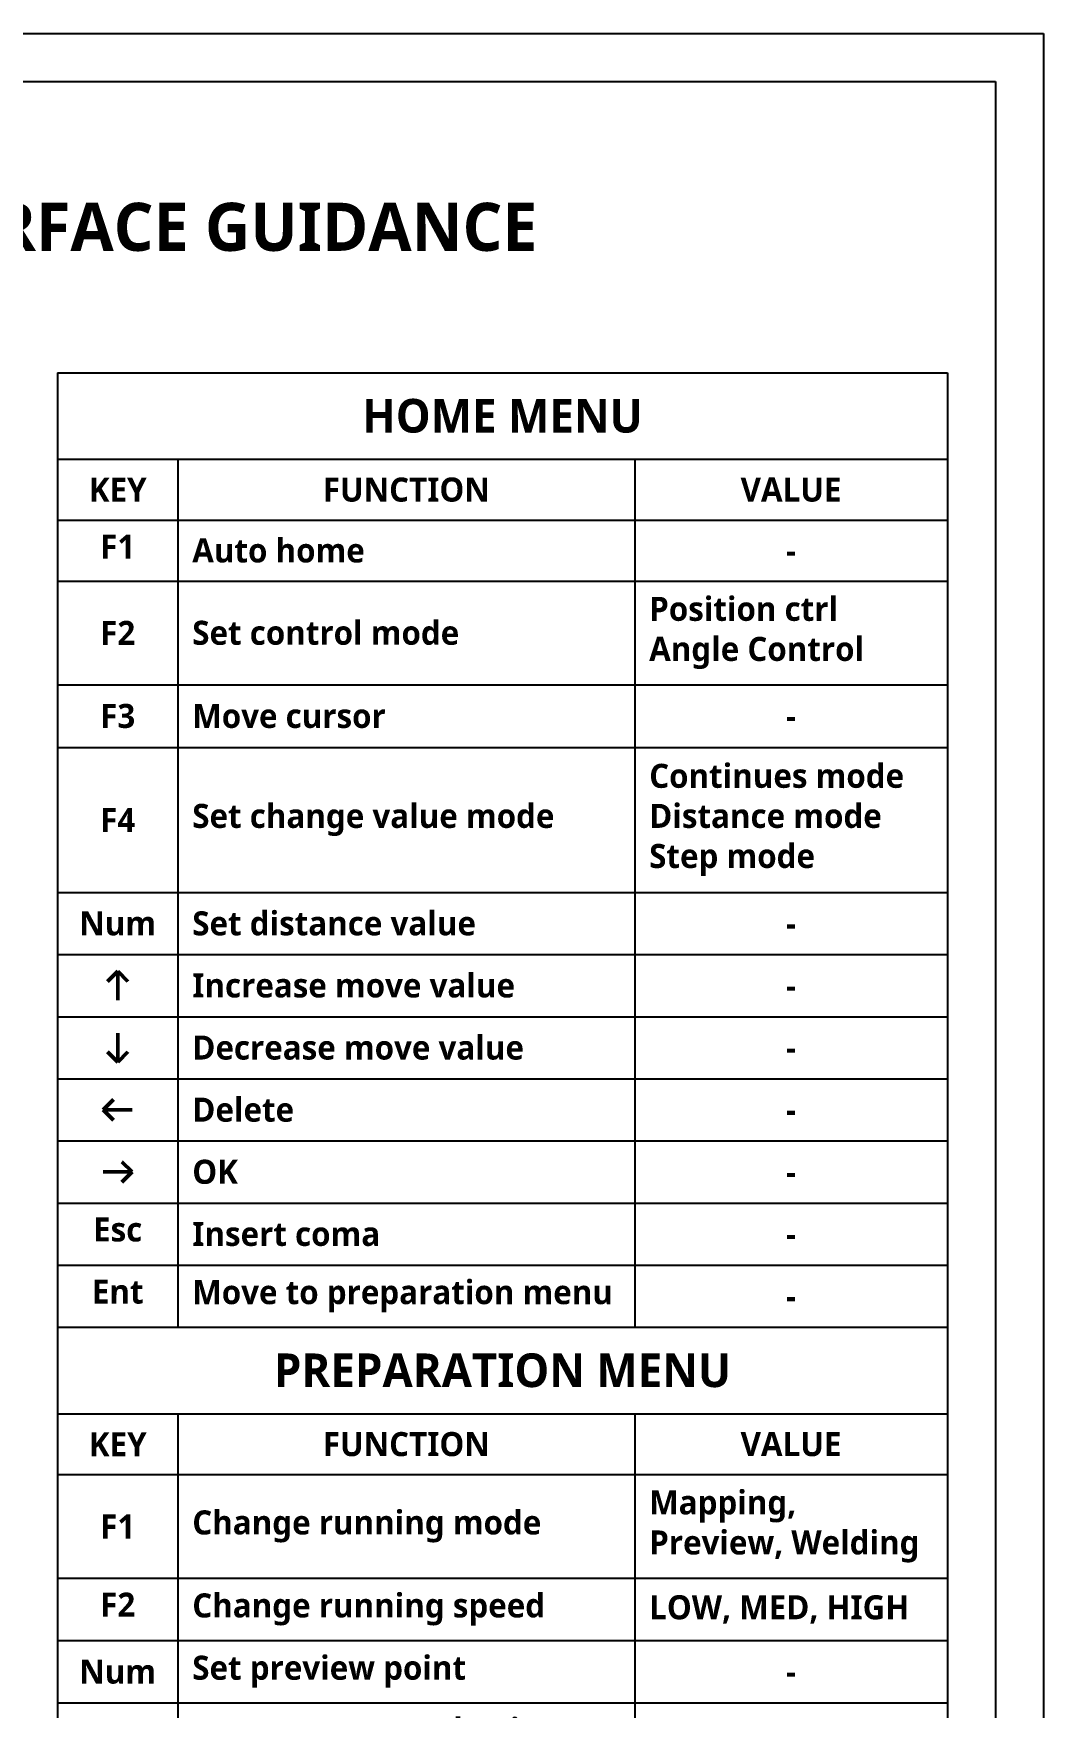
# Model space of a CAD drawing. Header units: millimetres. Extents: x 6 to 656, y 5 to 302.
# Drawn here: x 111 to 216, y 127.9 to 302 of the extents above; entities that cross this region are included whole.
import ezdxf

# ---------------------------------------------------------------- set-up
doc = ezdxf.new("R2010")
doc.units = ezdxf.units.MM

# ---------------------------------------------------------------- blocks, each defined once
blk = doc.blocks.new('*T1')
at = {"color": 0, "linetype": 'ByBlock', "lineweight": -2, "transparency": 16777216}
for p, q in [((0, 0), (92.5, 0)), ((0, 0), (0, -99.27)), ((92.5, 0), (92.5, -99.27)), ((0, -9), (92.5, -9)), ((12.5, -9), (12.5, -99.27)), ((60, -9), (60, -99.27)), ((0, -15.33), (92.5, -15.33)), ((0, -21.67), (92.5, -21.67)), ((0, -32.46), (92.5, -32.46)), ((0, -38.96), (92.5, -38.96)), ((0, -54.05), (92.5, -54.05)), ((0, -60.51), (92.5, -60.51)), ((0, -66.97), (92.5, -66.97)), ((0, -73.43), (92.5, -73.43)), ((0, -79.89), (92.5, -79.89)), ((0, -86.35), (92.5, -86.35)), ((0, -92.81), (92.5, -92.81)), ((0, -99.27), (92.5, -99.27))]:
    blk.add_line(p, q, dxfattribs=at)
at = {"color": 0, "transparency": 16777216}
for s, insert, char_height, width, attachment_point in [('{\\fYu Gothic UI Semibold|b0|i0|c0|p34;HOME MENU}', (46.25, -4.5), 3.5, 89.5, 5), ('{\\fYu Gothic UI Semibold|b0|i0|c0|p34;KEY}', (6.25, -12.17), 2.5, 9.5, 5), ('{\\fYu Gothic UI Semibold|b0|i0|c0|p34;FUNCTION}', (36.25, -12.17), 2.5, 44.5, 5), ('{\\fYu Gothic UI Semibold|b0|i0|c0|p34;VALUE}', (76.25, -12.17), 2.5, 29.5, 5), ('{\\fYu Gothic UI Semibold|b0|i0|c0|p34;F1}', (6.25, -16.83), 2.5, 9.5, 2), ('{\\fYu Gothic UI Semibold|b0|i0|c0|p34;Auto home}', (14, -18.5), 2.5, 44.5, 4), ('{\\fYu Gothic UI Semibold|b0|i0|c0|p34;-}', (76.25, -18.5), 2.5, 29.5, 5), ('{\\fYu Gothic UI Semibold|b0|i0|c0|p34;Position ctrl Angle Control}', (61.5, -27.06), 2.5, 29.5, 4), ('{\\fYu Gothic UI Semibold|b0|i0|c0|p34;F2}', (6.25, -27.06), 2.5, 9.5, 5), ('{\\fYu Gothic UI Semibold|b0|i0|c0|p34;Set control mode}', (14, -27.06), 2.5, 44.5, 4), ('{\\fYu Gothic UI Semibold|b0|i0|c0|p34;F3}', (6.25, -35.71), 2.5, 9.5, 5), ('{\\fYu Gothic UI Semibold|b0|i0|c0|p34;Move cursor}', (14, -35.71), 2.5, 44.5, 4), ('{\\fYu Gothic UI Semibold|b0|i0|c0|p34;-}', (76.25, -35.71), 2.5, 29.5, 5), ('{\\fYu Gothic UI Semibold|b0|i0|c0|p34;Continues mode Distance mode Step mode}', (61.5, -46.51), 2.5, 29.5, 4), ('{\\fYu Gothic UI Semibold|b0|i0|c0|p34;F4}', (6.25, -46.51), 2.5, 9.5, 5), ('{\\fYu Gothic UI Semibold|b0|i0|c0|p34;Set change value mode}', (14, -46.51), 2.5, 44.5, 4), ('{\\fYu Gothic UI Semibold|b0|i0|c0|p34;Num}', (6.25, -57.28), 2.5, 9.5, 5), ('{\\fYu Gothic UI Semibold|b0|i0|c0|p34;Set distance value}', (14, -57.28), 2.5, 44.5, 4), ('{\\fYu Gothic UI Semibold|b0|i0|c0|p34;-}', (76.25, -57.28), 2.5, 29.5, 5), ('{\\fYu Gothic UI Semibold|b0|i0|c0|p34;Increase move value}', (14, -63.74), 2.5, 44.5, 4), ('{\\fYu Gothic UI Semibold|b0|i0|c0|p34;-}', (76.25, -63.74), 2.5, 29.5, 5), ('{\\fYu Gothic UI Semibold|b0|i0|c0|p34;Decrease move value}', (14, -70.2), 2.5, 44.5, 4), ('{\\fYu Gothic UI Semibold|b0|i0|c0|p34;-}', (76.25, -70.2), 2.5, 29.5, 5), ('{\\fYu Gothic UI Semibold|b0|i0|c0|p34;Delete}', (14, -76.66), 2.5, 44.5, 4), ('{\\fYu Gothic UI Semibold|b0|i0|c0|p34;-}', (76.25, -76.66), 2.5, 29.5, 5), ('{\\fYu Gothic UI Semibold|b0|i0|c0|p34;OK}', (14, -83.12), 2.5, 44.5, 4), ('{\\fYu Gothic UI Semibold|b0|i0|c0|p34;-}', (76.25, -83.12), 2.5, 29.5, 5), ('{\\fYu Gothic UI Semibold|b0|i0|c0|p34;Esc}', (6.25, -87.85), 2.5, 9.5, 2), ('{\\fYu Gothic UI Semibold|b0|i0|c0|p34;Insert coma}', (14, -89.58), 2.5, 44.5, 4), ('{\\fYu Gothic UI Semibold|b0|i0|c0|p34;-}', (76.25, -89.58), 2.5, 29.5, 5), ('{\\fYu Gothic UI Semibold|b0|i0|c0|p34;Ent}', (6.25, -94.31), 2.5, 9.5, 2), ('{\\fYu Gothic UI Semibold|b0|i0|c0|p34;Move to preparation menu}', (14, -96.04), 2.5, 44.5, 4), ('{\\fYu Gothic UI Semibold|b0|i0|c0|p34;-}', (76.25, -96.04), 2.5, 29.5, 5)]:
    blk.add_mtext(s, dxfattribs=dict(at, insert=insert, char_height=char_height, width=width, attachment_point=attachment_point))
blk = doc.blocks.new('*T2')
at = {"color": 0, "linetype": 'ByBlock', "lineweight": -2, "transparency": 16777216}
for p, q in [((0, 0), (92.5, 0)), ((0, 0), (0, -65)), ((92.5, 0), (92.5, -65)), ((0, -9), (92.5, -9)), ((12.5, -9), (12.5, -65)), ((60, -9), (60, -65)), ((0, -15.33), (92.5, -15.33)), ((0, -26.1), (92.5, -26.1)), ((0, -32.59), (92.5, -32.59)), ((0, -39.07), (92.5, -39.07)), ((0, -45.55), (92.5, -45.55)), ((0, -52.04), (92.5, -52.04)), ((0, -58.52), (92.5, -58.52)), ((0, -65), (92.5, -65))]:
    blk.add_line(p, q, dxfattribs=at)
at = {"color": 0, "transparency": 16777216}
for s, insert, char_height, width, attachment_point in [('{\\fYu Gothic UI Semibold|b0|i0|c0|p34;PREPARATION MENU}', (46.25, -4.5), 3.5, 89.5, 5), ('{\\fYu Gothic UI Semibold|b0|i0|c0|p34;KEY}', (6.25, -12.17), 2.5, 9.5, 5), ('{\\fYu Gothic UI Semibold|b0|i0|c0|p34;FUNCTION}', (36.25, -12.17), 2.5, 44.5, 5), ('{\\fYu Gothic UI Semibold|b0|i0|c0|p34;VALUE}', (76.25, -12.17), 2.5, 29.5, 5), ('{\\fYu Gothic UI Semibold|b0|i0|c0|p34;Mapping, Preview, Welding}', (61.5, -20.72), 2.5, 29.5, 4), ('{\\fYu Gothic UI Semibold|b0|i0|c0|p34;Change running mode}', (14, -20.72), 2.5, 44.5, 4), ('{\\fYu Gothic UI Semibold|b0|i0|c0|p34;F1}', (6.25, -20.72), 2.5, 9.5, 5), ('{\\fYu Gothic UI Semibold|b0|i0|c0|p34;F2}', (6.25, -27.6), 2.5, 9.5, 2), ('{\\fYu Gothic UI Semibold|b0|i0|c0|p34;Change running speed}', (14, -29.35), 2.5, 44.5, 4), ('{\\fYu Gothic UI Semibold|b0|i0|c0|p34;LOW, MED, HIGH}', (61.5, -29.35), 2.5, 29.5, 4), ('{\\fYu Gothic UI Semibold|b0|i0|c0|p34;Num}', (6.25, -35.83), 2.5, 9.5, 5), ('{\\fYu Gothic UI Semibold|b0|i0|c0|p34;Set preview point}', (14, -35.83), 2.5, 44.5, 4), ('{\\fYu Gothic UI Semibold|b0|i0|c0|p34;-}', (76.25, -35.83), 2.5, 29.5, 5), ('{\\fYu Gothic UI Semibold|b0|i0|c0|p34;Increase mapped point}', (14, -42.31), 2.5, 44.5, 4), ('{\\fYu Gothic UI Semibold|b0|i0|c0|p34;-}', (76.25, -42.31), 2.5, 29.5, 5), ('{\\fYu Gothic UI Semibold|b0|i0|c0|p34;Decrease mapped point}', (14, -48.79), 2.5, 44.5, 4), ('{\\fYu Gothic UI Semibold|b0|i0|c0|p34;-}', (76.25, -48.79), 2.5, 29.5, 5), ('{\\fYu Gothic UI Semibold|b0|i0|c0|p34;Esc}', (6.25, -53.54), 2.5, 9.5, 2), ('{\\fYu Gothic UI Semibold|b0|i0|c0|p34;Back to home menu}', (14, -55.28), 2.5, 44.5, 4), ('{\\fYu Gothic UI Semibold|b0|i0|c0|p34;-}', (76.25, -55.28), 2.5, 29.5, 5), ('{\\fYu Gothic UI Semibold|b0|i0|c0|p34;Ent}', (6.25, -60.02), 2.5, 9.5, 2), ('{\\fYu Gothic UI Semibold|b0|i0|c0|p34;Start running}', (14, -61.76), 2.5, 44.5, 4), ('{\\fYu Gothic UI Semibold|b0|i0|c0|p34;-}', (76.25, -61.76), 2.5, 29.5, 5)]:
    blk.add_mtext(s, dxfattribs=dict(at, insert=insert, char_height=char_height, width=width, attachment_point=attachment_point))

msp = doc.modelspace()

# ---------------------------------------------------------------- linework, layer by layer
at = {"lineweight": 50}
for p, q in [((119.74, 204.44), (118.68, 203.38)), ((119.74, 204.44), (119.74, 201.44)), ((119.74, 204.44), (120.8, 203.38)), ((119.74, 194.98), (119.74, 197.98)), ((119.74, 194.98), (118.68, 196.04)), ((119.74, 194.98), (120.8, 196.04)), ((118.24, 190.02), (119.3, 191.08)), ((118.24, 190.02), (121.24, 190.02)), ((118.24, 190.02), (119.3, 188.96)), ((121.24, 183.56), (120.18, 184.62)), ((121.24, 183.56), (118.24, 183.56)), ((121.24, 183.56), (120.18, 182.5))]:
    msp.add_line(p, q, dxfattribs=at)
for points in [[(215.99, 301.96), (215.99, 4.96), (5.99, 4.96), (5.99, 301.96)], [(210.99, 296.96), (210.99, 9.96), (10.99, 9.96), (10.99, 296.96)]]:
    msp.add_lwpolyline(points, close=True)

# ---------------------------------------------------------------- block references
for name, p in [('*T1', (113.49, 266.68)), ('*T2', (113.49, 167.41))]:
    msp.add_blockref(name, p)

# ---------------------------------------------------------------- texts
at = {"insert": (110.99, 281.82), "char_height": 5, "attachment_point": 5}
msp.add_mtext_dynamic_manual_height_columns('{\\fYu Gothic UI Semibold|b0|i0|c0|p34;PENDANT INTERFACE GUIDANCE}', width=113.0538, gutter_width=17.5, heights=[0], dxfattribs=at)

doc.saveas('drawing.dxf')
